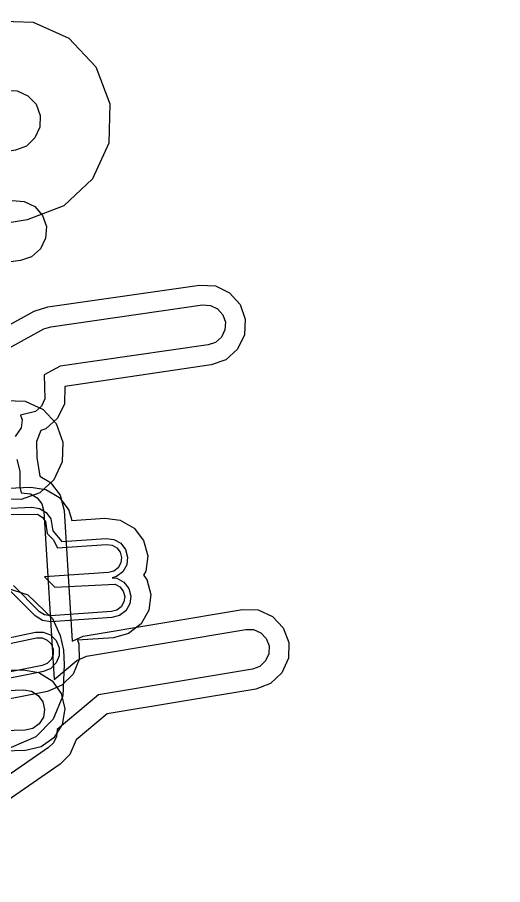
# Model space of a CAD drawing. Header units: metres. Extents: x -3943 to -3664, y 4962 to 6622.
# Drawn here: x -3824.73 to -3800.69, y 6132.88 to 6175.87 of the extents above; entities that cross this region are included whole.
import ezdxf

# ---------------------------------------------------------------- set-up
doc = ezdxf.new("R2010")
doc.units = ezdxf.units.M
doc.layers.add('AI_GREENING_EXCLUSIONS', color=1, linetype='Continuous')

msp = doc.modelspace()

# ---------------------------------------------------------------- linework, layer by layer
at = {"layer": 'AI_GREENING_EXCLUSIONS'}
for points in [[(-3800.685, 6182.518), (-3845.437, 6175.074), (-3845.007, 6172.49), (-3825.9, 6175.693), (-3823.95, 6175.634), (-3822.171, 6174.833), (-3820.834, 6173.412), (-3820.142, 6171.588), (-3820.201, 6169.638), (-3821.002, 6167.859), (-3822.422, 6166.522), (-3824.246, 6165.83), (-3826.907, 6165.384), (-3827.303, 6165.011), (-3829.128, 6164.319), (-3848.095, 6161.139), (-3848.503, 6161.152), (-3849.164, 6160.96), (-3851.115, 6161.02), (-3852.895, 6161.822), (-3854.232, 6163.244), (-3854.922, 6165.07), (-3857.274, 6179.186)], [(-3849.465, 6177.952), (-3847.883, 6168.459), (-3825.321, 6172.241), (-3824.736, 6172.223), (-3824.202, 6171.983), (-3823.801, 6171.557), (-3823.594, 6171.01), (-3823.611, 6170.425), (-3823.852, 6169.891), (-3824.278, 6169.49), (-3824.825, 6169.282), (-3828.612, 6168.647), (-3828.733, 6168.38), (-3829.159, 6167.978), (-3829.706, 6167.771), (-3848.674, 6164.591), (-3849.082, 6164.604), (-3849.742, 6164.412), (-3850.328, 6164.43), (-3850.862, 6164.671), (-3851.263, 6165.097), (-3851.47, 6165.645), (-3851.47, 6165.645), (-3853.821, 6179.761)], [(-3824.975, 6166.786), (-3824.391, 6166.749), (-3823.865, 6166.492), (-3823.478, 6166.054), (-3823.288, 6165.5), (-3823.324, 6164.916), (-3823.582, 6164.39), (-3824.02, 6164.003), (-3824.574, 6163.813), (-3829.905, 6163.093)], [(-3826.459, 6159.894), (-3823.891, 6161.301), (-3823.213, 6161.527), (-3815.695, 6162.601), (-3814.915, 6162.559), (-3814.212, 6162.222), (-3813.691, 6161.641), (-3813.432, 6160.905), (-3813.474, 6160.125), (-3813.812, 6159.422), (-3814.393, 6158.901), (-3815.129, 6158.642), (-3822.381, 6157.568), (-3822.394, 6156.707), (-3822.73, 6156.003), (-3823.311, 6155.481), (-3823.56, 6155.393), (-3823.78, 6154.853), (-3823.753, 6154.05), (-3823.615, 6153.123), (-3823.078, 6152.809), (-3822.606, 6152.188), (-3822.407, 6151.433), (-3822.013, 6144.948), (-3821.464, 6145.2), (-3813.576, 6146.522), (-3812.796, 6146.499), (-3812.085, 6146.178), (-3811.55, 6145.61), (-3811.273, 6144.881), (-3811.297, 6144.101), (-3811.617, 6143.389), (-3812.185, 6142.854), (-3812.915, 6142.577), (-3820.269, 6141.345), (-3821.814, 6140.055), (-3822.123, 6139.334), (-3822.609, 6138.857), (-3831.241, 6132.883)], [(-3826.263, 6158.861), (-3823.411, 6160.424), (-3823.072, 6160.537), (-3815.553, 6161.612), (-3815.164, 6161.59), (-3814.812, 6161.422), (-3814.551, 6161.131), (-3814.422, 6160.763), (-3814.443, 6160.373), (-3814.612, 6160.022), (-3814.902, 6159.761), (-3815.27, 6159.632), (-3822.609, 6158.583), (-3823.395, 6158.152), (-3823.363, 6156.954), (-3823.531, 6156.602), (-3823.821, 6156.341), (-3824.565, 6156.157), (-3824.493, 6155.914), (-3824.532, 6155.526), (-3824.829, 6155.091)], [(-3824.749, 6153.954), (-3824.607, 6153.368), (-3824.599, 6152.586), (-3824.541, 6152.308), (-3824.078, 6152.257), (-3823.741, 6152.061), (-3823.505, 6151.75), (-3823.406, 6151.373), (-3822.9, 6143.056), (-3821.775, 6143.995), (-3821.299, 6144.214), (-3813.411, 6145.536), (-3813.021, 6145.524), (-3812.665, 6145.364), (-3812.398, 6145.08), (-3812.259, 6144.715), (-3812.271, 6144.325), (-3812.431, 6143.969), (-3812.715, 6143.702), (-3813.08, 6143.564), (-3820.701, 6142.286), (-3822.75, 6140.576), (-3822.786, 6140.224), (-3822.935, 6139.918), (-3823.178, 6139.679), (-3832.261, 6133.393)], [(-3825.184, 6152.538), (-3824.053, 6152.584), (-3823.307, 6152.473), (-3822.635, 6152.075), (-3822.167, 6151.451), (-3822.033, 6150.928), (-3820.398, 6151.042), (-3819.624, 6150.944), (-3818.946, 6150.556), (-3818.469, 6149.939), (-3818.263, 6149.186), (-3818.362, 6148.412), (-3818.475, 6148.214), (-3818.316, 6148.009), (-3818.111, 6147.256), (-3818.21, 6146.482), (-3818.597, 6145.805), (-3819.214, 6145.327), (-3819.967, 6145.122), (-3821.747, 6144.997), (-3821.674, 6144.822), (-3821.67, 6144.042), (-3821.965, 6143.319), (-3822.514, 6142.765), (-3823.234, 6142.463), (-3829.131, 6141.294)], [(-3825.411, 6151.527), (-3824.012, 6151.585), (-3823.626, 6151.525), (-3823.293, 6151.322), (-3823.063, 6151.007), (-3822.96, 6150.418), (-3822.515, 6149.892), (-3820.328, 6150.045), (-3819.941, 6149.995), (-3819.602, 6149.802), (-3819.364, 6149.493), (-3819.261, 6149.117), (-3819.31, 6148.73), (-3819.504, 6148.391), (-3819.812, 6148.152), (-3820.023, 6148.095), (-3819.789, 6148.065), (-3819.45, 6147.871), (-3819.211, 6147.563), (-3819.109, 6147.186), (-3819.158, 6146.799), (-3819.352, 6146.461), (-3819.66, 6146.222), (-3820.037, 6146.119), (-3823.064, 6145.908), (-3823.485, 6145.969), (-3823.842, 6146.2), (-3825.062, 6147.426)], [(-3825.517, 6151.223), (-3823.729, 6151.243), (-3823.496, 6151.101), (-3823.339, 6150.889), (-3823.253, 6150.283), (-3822.943, 6149.989), (-3822.743, 6149.575), (-3820.307, 6149.746), (-3820.036, 6149.711), (-3819.799, 6149.575), (-3819.632, 6149.359), (-3819.56, 6149.096), (-3819.595, 6148.825), (-3819.73, 6148.588), (-3819.946, 6148.421), (-3820.21, 6148.349), (-3823.38, 6148.146), (-3822.863, 6147.626), (-3819.884, 6147.781), (-3819.647, 6147.645), (-3819.48, 6147.429), (-3819.408, 6147.166), (-3819.443, 6146.895), (-3819.578, 6146.658), (-3819.794, 6146.49), (-3820.058, 6146.419), (-3823.084, 6146.207), (-3823.379, 6146.25), (-3823.629, 6146.412), (-3824.921, 6147.711)], [(-3836.768, 6142.658), (-3823.833, 6145.403), (-3823.443, 6145.404), (-3823.082, 6145.257), (-3822.804, 6144.982), (-3822.653, 6144.622), (-3822.652, 6144.232), (-3822.799, 6143.871), (-3823.074, 6143.594), (-3823.434, 6143.443), (-3829.342, 6142.272)], [(-3836.63, 6142.391), (-3823.773, 6145.109), (-3823.773, 6145.109), (-3823.5, 6145.11), (-3823.247, 6145.007), (-3823.053, 6144.814), (-3822.947, 6144.562), (-3822.946, 6144.289), (-3823.05, 6144.037), (-3823.242, 6143.843), (-3823.494, 6143.737), (-3829.405, 6142.565)], [(-3826.936, 6143.459), (-3824.431, 6143.533), (-3823.662, 6143.403), (-3823.001, 6142.989), (-3822.548, 6142.353), (-3822.373, 6141.593), (-3822.503, 6140.823), (-3822.917, 6140.162), (-3823.553, 6139.709), (-3824.314, 6139.535), (-3828.701, 6139.405)], [(-3827.908, 6142.399), (-3824.402, 6142.533), (-3824.017, 6142.468), (-3823.687, 6142.261), (-3823.46, 6141.943), (-3823.373, 6141.563), (-3823.438, 6141.178), (-3823.645, 6140.848), (-3823.963, 6140.621), (-3824.343, 6140.534), (-3828.731, 6140.405)]]:
    msp.add_lwpolyline(points, dxfattribs=at)
for points in [[(-3825.322, 6156.884), (-3824.336, 6156.845), (-3823.454, 6156.436), (-3822.807, 6155.737), (-3822.466, 6154.82), (-3822.505, 6153.834), (-3822.914, 6152.952), (-3823.613, 6152.305), (-3824.53, 6151.964), (-3825.516, 6152.003), (-3826.398, 6152.412), (-3827.045, 6153.111), (-3827.386, 6154.028), (-3827.347, 6155.014), (-3826.938, 6155.896), (-3826.239, 6156.543), (-3825.322, 6156.884)], [(-3824.207, 6147.241), (-3822.983, 6146.082), (-3822.597, 6145.226), (-3822.442, 6144.507), (-3822.403, 6143.79), (-3822.48, 6142.245), (-3822.95, 6141.08), (-3823.805, 6140.203), (-3825.037, 6139.688), (-3826.306, 6139.705), (-3827.39, 6140.158), (-3828.267, 6141.013), (-3828.765, 6142.164), (-3828.91, 6144.064), (-3828.78, 6145.062), (-3828.441, 6145.937), (-3827.281, 6147.159), (-3826.251, 6147.566), (-3825.257, 6147.593), (-3824.207, 6147.241)]]:
    msp.add_lwpolyline(points, close=True, dxfattribs=at)

doc.saveas('drawing.dxf')
